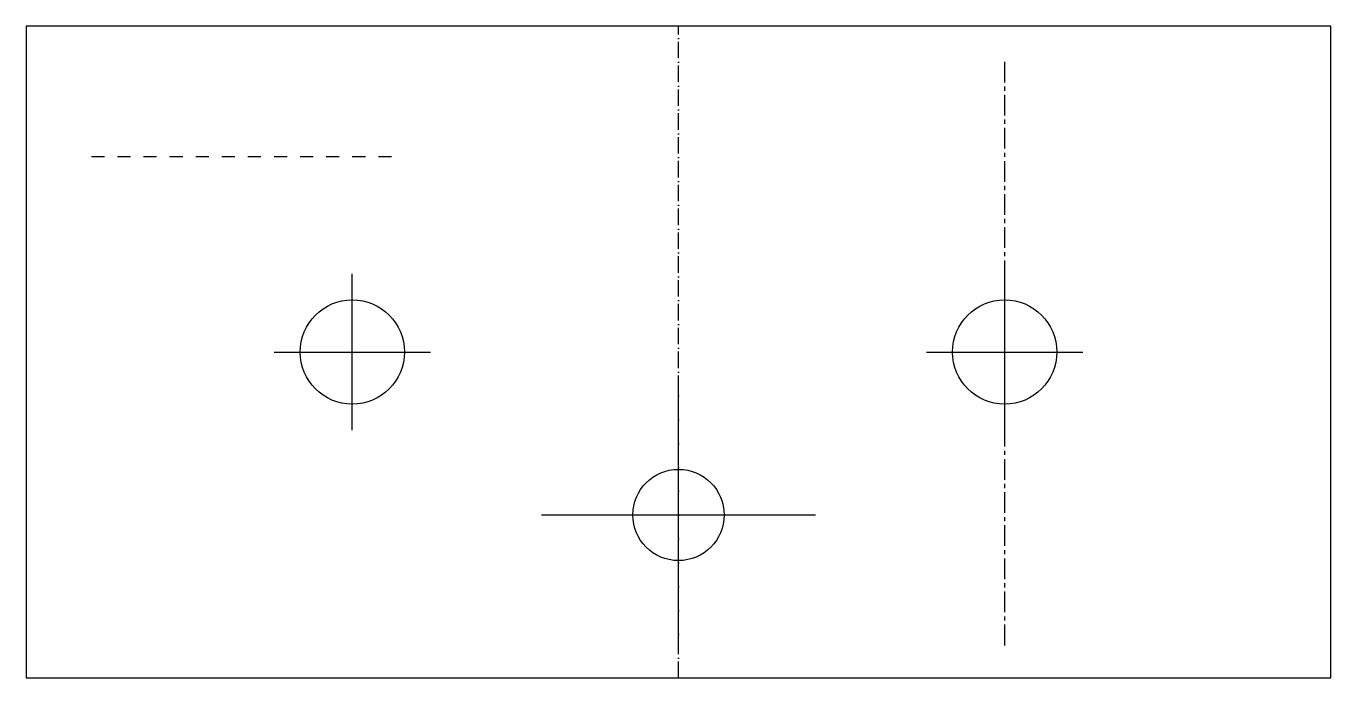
# Model space of a CAD drawing. Header units: metres. Extents: x 0 to 200, y 0 to 100.
import ezdxf

# ---------------------------------------------------------------- set-up
doc = ezdxf.new("R2010")
doc.units = ezdxf.units.M
doc.linetypes.add('CENTER', pattern=[5.08, 3.175, -0.635, 0.635, -0.635])
doc.linetypes.add('DASHDOT', pattern=[3.556, 2.54, -0.508, 0, -0.508])

msp = doc.modelspace()

# ---------------------------------------------------------------- linework, layer by layer
at = {"color": 6, "linetype": 'DASHDOT'}
msp.add_line((100, 0), (100, 100), dxfattribs=at)
at = {"color": 6, "linetype": 'CENTER'}
msp.add_line((150, 5), (150, 95), dxfattribs=at)
at = {"color": 6}
for p, q in [((10, 80), (12, 80)), ((14, 80), (16, 80)), ((18, 80), (20, 80)), ((22, 80), (24, 80)), ((26, 80), (28, 80)), ((30, 80), (32, 80)), ((34, 80), (36, 80)), ((38, 80), (40, 80)), ((42, 80), (44, 80)), ((46, 80), (48, 80)), ((50, 80), (52, 80)), ((54, 80), (56, 80)), ((50, 38), (50, 62)), ((150, 38), (150, 62)), ((38, 50), (62, 50)), ((138, 50), (162, 50)), ((100, 4), (100, 46)), ((79, 25), (121, 25))]:
    msp.add_line(p, q, dxfattribs=at)
at = {"color": 7}
msp.add_lwpolyline([(0, 0), (200, 0), (200, 100), (0, 100)], close=True, dxfattribs=at)
for centre, radius in [((50, 50), 8), ((150, 50), 8), ((100, 25), 7)]:
    msp.add_circle(centre, radius, dxfattribs=at)

doc.saveas('drawing.dxf')
